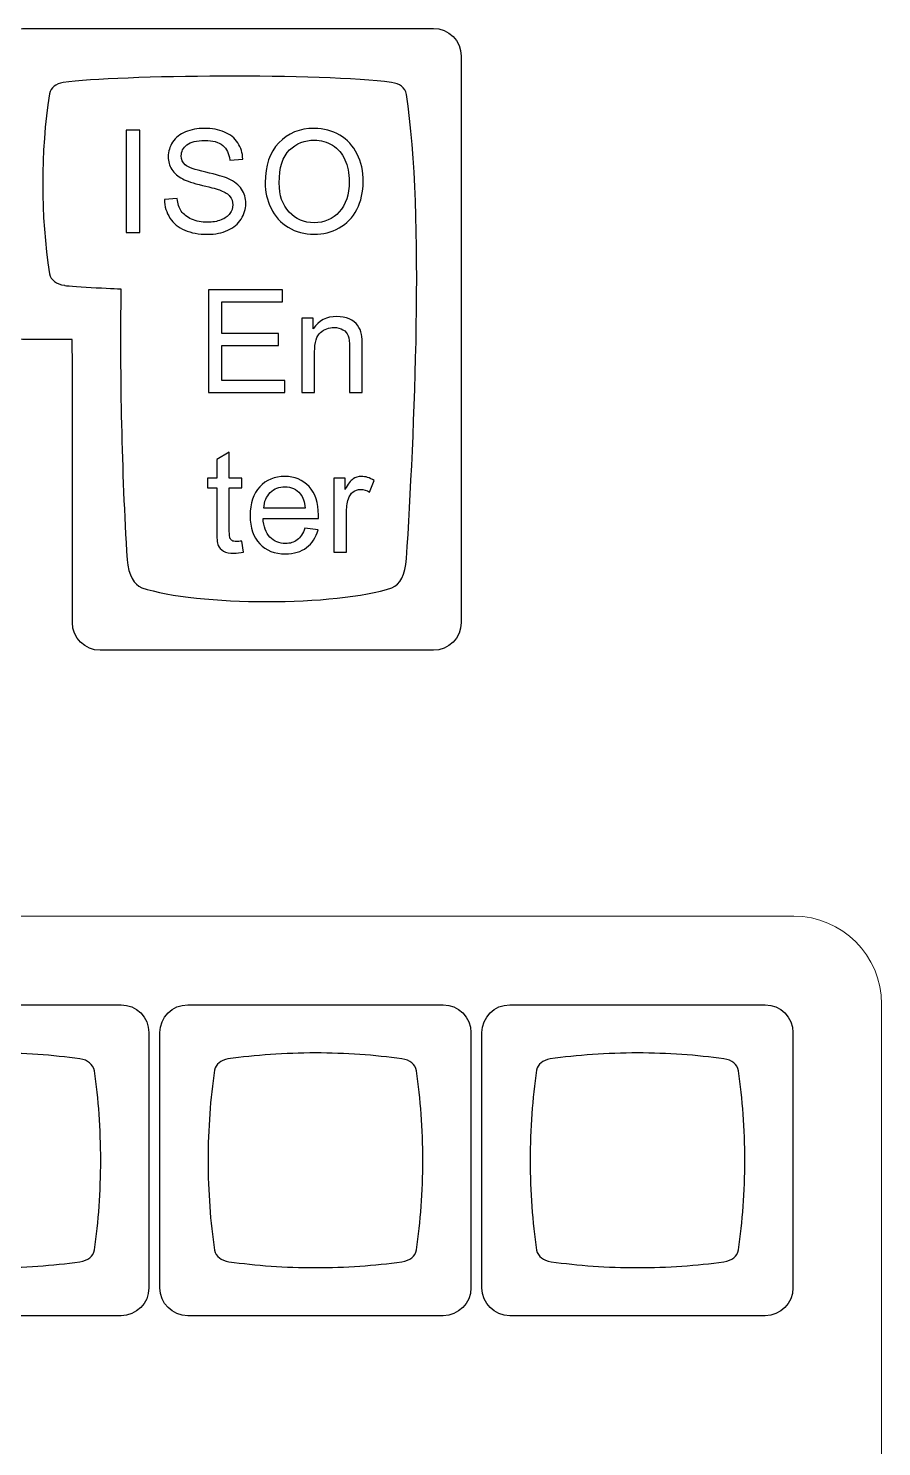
# Model space of a CAD drawing. Header units: millimetres. Extents: x -493 to 473, y -489 to 489.
# Drawn here: x -102.8 to -52.3, y 365 to 448.9 of the extents above; entities that cross this region are included whole.
import ezdxf

# ---------------------------------------------------------------- set-up
doc = ezdxf.new("R2010")
doc.units = ezdxf.units.MM
doc.header["$MEASUREMENT"] = 0
doc.layers.add('Layer 1', color=7, linetype='Continuous')

msp = doc.modelspace()

# ---------------------------------------------------------------- linework, layer by layer
at = {"layer": 'Layer 1', "color": 169}
for points, knots in [([(-98.5545, 412.1147), (-98.5545, 412.1147), (-78.8471, 412.1147), (-78.8471, 412.1147), (-78.8471, 412.1147), (-77.9416, 412.1147), (-77.2008, 412.8555), (-77.2008, 413.761), (-77.2008, 413.761), (-77.2008, 424.9301), (-77.2008, 436.0993), (-77.2008, 447.2684), (-77.2008, 447.2684), (-77.2008, 448.1739), (-77.9417, 448.9147), (-78.8471, 448.9147), (-78.8471, 448.9147), (-78.8471, 448.9147), (-103.1545, 448.9147), (-103.1545, 448.9147), (-103.1545, 448.9147), (-104.0599, 448.9147), (-104.8008, 448.1739), (-104.8008, 447.2684), (-104.8008, 447.2684), (-104.8008, 447.2684), (-104.8008, 432.161), (-104.8008, 432.161), (-104.8008, 432.161), (-104.8008, 431.2561), (-104.0598, 430.5155), (-103.1545, 430.5147), (-103.1545, 430.5147), (-103.1545, 430.5147), (-100.2069, 430.5117), (-100.2069, 430.5117), (-100.2069, 430.5117), (-100.2069, 430.5117), (-100.2008, 428.8684), (-100.2008, 428.8684), (-100.2008, 428.8684), (-100.2008, 428.8684), (-100.2008, 413.761), (-100.2008, 413.761), (-100.2008, 413.761), (-100.2008, 412.8556), (-99.46, 412.1147), (-98.5545, 412.1147)], [0, 0, 0, 0, 0.0769231, 0.0769231, 0.0769231, 0.0769231, 0.1538462, 0.1538462, 0.1538462, 0.1538462, 0.2307692, 0.2307692, 0.2307692, 0.2307692, 0.3076923, 0.3076923, 0.3076923, 0.3076923, 0.3846154, 0.3846154, 0.3846154, 0.3846154, 0.4615385, 0.4615385, 0.4615385, 0.4615385, 0.5384615, 0.5384615, 0.5384615, 0.5384615, 0.6153846, 0.6153846, 0.6153846, 0.6153846, 0.6923077, 0.6923077, 0.6923077, 0.6923077, 0.7692308, 0.7692308, 0.7692308, 0.7692308, 0.8461538, 0.8461538, 0.8461538, 0.8461538, 1, 1, 1, 1]), ([(-112.4286, 372.7402), (-112.4286, 372.7402), (-97.3212, 372.7402), (-97.3212, 372.7402), (-97.3212, 372.7402), (-96.4157, 372.7402), (-95.6749, 373.481), (-95.6749, 374.3865), (-95.6749, 374.3865), (-95.6749, 374.3865), (-95.6749, 389.4939), (-95.6749, 389.4939), (-95.6749, 389.4939), (-95.6749, 390.3994), (-96.4157, 391.1402), (-97.3212, 391.1402), (-97.3212, 391.1402), (-97.3212, 391.1402), (-112.4286, 391.1402), (-112.4286, 391.1402), (-112.4286, 391.1402), (-113.3341, 391.1402), (-114.0749, 390.3994), (-114.0749, 389.4939), (-114.0749, 389.4939), (-114.0749, 389.4939), (-114.0749, 374.3865), (-114.0749, 374.3865), (-114.0749, 374.3865), (-114.0749, 373.481), (-113.3341, 372.7402), (-112.4286, 372.7402)], [0, 0, 0, 0, 0.1111111, 0.1111111, 0.1111111, 0.1111111, 0.2222222, 0.2222222, 0.2222222, 0.2222222, 0.3333333, 0.3333333, 0.3333333, 0.3333333, 0.4444444, 0.4444444, 0.4444444, 0.4444444, 0.5555556, 0.5555556, 0.5555556, 0.5555556, 0.6666667, 0.6666667, 0.6666667, 0.6666667, 0.7777778, 0.7777778, 0.7777778, 0.7777778, 1, 1, 1, 1]), ([(-93.3786, 372.7402), (-93.3786, 372.7402), (-78.2712, 372.7402), (-78.2712, 372.7402), (-78.2712, 372.7402), (-77.3657, 372.7402), (-76.6249, 373.481), (-76.6249, 374.3865), (-76.6249, 374.3865), (-76.6249, 374.3865), (-76.6249, 389.4939), (-76.6249, 389.4939), (-76.6249, 389.4939), (-76.6249, 390.3994), (-77.3657, 391.1402), (-78.2712, 391.1402), (-78.2712, 391.1402), (-78.2712, 391.1402), (-93.3786, 391.1402), (-93.3786, 391.1402), (-93.3786, 391.1402), (-94.2841, 391.1402), (-95.0249, 390.3994), (-95.0249, 389.4939), (-95.0249, 389.4939), (-95.0249, 389.4939), (-95.0249, 374.3865), (-95.0249, 374.3865), (-95.0249, 374.3865), (-95.0249, 373.481), (-94.2841, 372.7402), (-93.3786, 372.7402)], [0, 0, 0, 0, 0.1111111, 0.1111111, 0.1111111, 0.1111111, 0.2222222, 0.2222222, 0.2222222, 0.2222222, 0.3333333, 0.3333333, 0.3333333, 0.3333333, 0.4444444, 0.4444444, 0.4444444, 0.4444444, 0.5555556, 0.5555556, 0.5555556, 0.5555556, 0.6666667, 0.6666667, 0.6666667, 0.6666667, 0.7777778, 0.7777778, 0.7777778, 0.7777778, 1, 1, 1, 1]), ([(-74.3286, 372.7402), (-74.3286, 372.7402), (-59.2212, 372.7402), (-59.2212, 372.7402), (-59.2212, 372.7402), (-58.3157, 372.7402), (-57.5749, 373.481), (-57.5749, 374.3865), (-57.5749, 374.3865), (-57.5749, 374.3865), (-57.5749, 389.4939), (-57.5749, 389.4939), (-57.5749, 389.4939), (-57.5749, 390.3994), (-58.3157, 391.1402), (-59.2212, 391.1402), (-59.2212, 391.1402), (-59.2212, 391.1402), (-74.3286, 391.1402), (-74.3286, 391.1402), (-74.3286, 391.1402), (-75.2341, 391.1402), (-75.9749, 390.3994), (-75.9749, 389.4939), (-75.9749, 389.4939), (-75.9749, 389.4939), (-75.9749, 374.3865), (-75.9749, 374.3865), (-75.9749, 374.3865), (-75.9749, 373.481), (-75.2341, 372.7402), (-74.3286, 372.7402)], [0, 0, 0, 0, 0.1111111, 0.1111111, 0.1111111, 0.1111111, 0.2222222, 0.2222222, 0.2222222, 0.2222222, 0.3333333, 0.3333333, 0.3333333, 0.3333333, 0.4444444, 0.4444444, 0.4444444, 0.4444444, 0.5555556, 0.5555556, 0.5555556, 0.5555556, 0.6666667, 0.6666667, 0.6666667, 0.6666667, 0.7777778, 0.7777778, 0.7777778, 0.7777778, 1, 1, 1, 1])]:
    msp.add_open_spline(points, degree=3, knots=knots, dxfattribs=at)
at = {"layer": 'Layer 1', "color": 159}
for points, knots in [([(-96.0907, 415.8199), (-96.0907, 415.8199), (-96.0907, 415.821), (-96.0907, 415.821), (-96.0907, 415.821), (-96.573, 415.9944), (-96.8659, 416.5372), (-96.9637, 417.4774), (-96.9637, 417.4774), (-97.2909, 422.8085), (-97.4009, 428.1615), (-97.3315, 433.5024), (-97.3315, 433.5024), (-97.546, 433.5106), (-100.6886, 433.652), (-100.6762, 433.7141), (-100.6762, 433.7141), (-101.1641, 433.7849), (-101.4604, 434.0066), (-101.5592, 434.3905), (-101.5592, 434.3905), (-102.0862, 437.8569), (-102.087, 441.5787), (-101.5612, 445.0452), (-101.5612, 445.0452), (-101.4657, 445.4121), (-101.1892, 445.63), (-100.7366, 445.7093), (-100.7366, 445.7093), (-97.49, 446.1567), (-85.347, 446.2647), (-81.3285, 445.716), (-81.3285, 445.716), (-81.3285, 445.716), (-81.3285, 445.716), (-81.3285, 445.716), (-81.3285, 445.716), (-80.8264, 445.6431), (-80.5273, 445.4105), (-80.4372, 445.0058), (-80.4372, 445.0058), (-79.344, 437.7604), (-79.9852, 424.8834), (-80.4305, 417.5529), (-80.4305, 417.5529), (-80.5191, 416.563), (-80.8142, 415.9939), (-81.3095, 415.8156), (-81.3095, 415.8156), (-84.5577, 414.7204), (-92.8438, 414.7219), (-96.0907, 415.8199)], [0, 0, 0, 0, 0.0714286, 0.0714286, 0.0714286, 0.0714286, 0.1428571, 0.1428571, 0.1428571, 0.1428571, 0.2142857, 0.2142857, 0.2142857, 0.2142857, 0.2857143, 0.2857143, 0.2857143, 0.2857143, 0.3571429, 0.3571429, 0.3571429, 0.3571429, 0.4285714, 0.4285714, 0.4285714, 0.4285714, 0.5, 0.5, 0.5, 0.5, 0.5714286, 0.5714286, 0.5714286, 0.5714286, 0.6428571, 0.6428571, 0.6428571, 0.6428571, 0.7142857, 0.7142857, 0.7142857, 0.7142857, 0.7857143, 0.7857143, 0.7857143, 0.7857143, 0.8571429, 0.8571429, 0.8571429, 0.8571429, 1, 1, 1, 1]), ([(-104.8747, 388.2897), (-103.0841, 388.2892), (-101.3642, 388.1663), (-99.762, 387.9408), (-99.762, 387.9408), (-99.762, 387.9408), (-99.762, 387.9407), (-99.762, 387.9407), (-99.762, 387.9407), (-99.2752, 387.8678), (-98.9853, 387.6352), (-98.8981, 387.2305), (-98.8981, 387.2305), (-98.6561, 385.5776), (-98.5238, 383.796), (-98.5234, 381.9382), (-98.5234, 381.9382), (-98.5229, 380.0805), (-98.6544, 378.2989), (-98.8956, 376.646), (-98.8956, 376.646), (-98.9826, 376.2418), (-99.2719, 376.0094), (-99.7576, 375.9365), (-99.7576, 375.9365), (-101.3601, 375.7116), (-103.0805, 375.5894), (-104.8718, 375.5898), (-104.8718, 375.5898), (-106.6636, 375.5902), (-108.3846, 375.7134), (-109.9876, 375.9392), (-109.9876, 375.9392), (-109.9876, 375.9392), (-109.9875, 375.9396), (-109.9875, 375.9396), (-109.9875, 375.9396), (-110.4605, 376.0104), (-110.7477, 376.2321), (-110.8436, 376.6161), (-110.8436, 376.6161), (-111.0886, 378.2782), (-111.2227, 380.0711), (-111.2231, 381.9412), (-111.2231, 381.9412), (-111.2236, 383.813), (-111.0901, 385.6074), (-110.8455, 387.2707), (-110.8455, 387.2707), (-110.7529, 387.6376), (-110.4849, 387.8556), (-110.0461, 387.9348), (-110.0461, 387.9348), (-108.4274, 388.1649), (-106.6873, 388.2901), (-104.8747, 388.2897)], [0, 0, 0, 0, 0.0666667, 0.0666667, 0.0666667, 0.0666667, 0.1333333, 0.1333333, 0.1333333, 0.1333333, 0.2, 0.2, 0.2, 0.2, 0.2666667, 0.2666667, 0.2666667, 0.2666667, 0.3333333, 0.3333333, 0.3333333, 0.3333333, 0.4, 0.4, 0.4, 0.4, 0.4666667, 0.4666667, 0.4666667, 0.4666667, 0.5333333, 0.5333333, 0.5333333, 0.5333333, 0.6, 0.6, 0.6, 0.6, 0.6666667, 0.6666667, 0.6666667, 0.6666667, 0.7333333, 0.7333333, 0.7333333, 0.7333333, 0.8, 0.8, 0.8, 0.8, 0.8666667, 0.8666667, 0.8666667, 0.8666667, 1, 1, 1, 1]), ([(-85.8247, 388.2897), (-84.0341, 388.2892), (-82.3142, 388.1663), (-80.712, 387.9408), (-80.712, 387.9408), (-80.712, 387.9408), (-80.712, 387.9407), (-80.712, 387.9407), (-80.712, 387.9407), (-80.2252, 387.8678), (-79.9353, 387.6352), (-79.8481, 387.2305), (-79.8481, 387.2305), (-79.6061, 385.5776), (-79.4738, 383.796), (-79.4734, 381.9382), (-79.4734, 381.9382), (-79.4729, 380.0805), (-79.6044, 378.2989), (-79.8456, 376.646), (-79.8456, 376.646), (-79.9326, 376.2418), (-80.2219, 376.0094), (-80.7076, 375.9365), (-80.7076, 375.9365), (-82.3101, 375.7116), (-84.0305, 375.5894), (-85.8218, 375.5898), (-85.8218, 375.5898), (-87.6136, 375.5902), (-89.3346, 375.7134), (-90.9376, 375.9392), (-90.9376, 375.9392), (-90.9376, 375.9392), (-90.9375, 375.9396), (-90.9375, 375.9396), (-90.9375, 375.9396), (-91.4105, 376.0104), (-91.6977, 376.2321), (-91.7936, 376.6161), (-91.7936, 376.6161), (-92.0386, 378.2782), (-92.1727, 380.0711), (-92.1731, 381.9412), (-92.1731, 381.9412), (-92.1736, 383.813), (-92.0401, 385.6074), (-91.7955, 387.2707), (-91.7955, 387.2707), (-91.7029, 387.6376), (-91.4349, 387.8556), (-90.9961, 387.9348), (-90.9961, 387.9348), (-89.3774, 388.1649), (-87.6373, 388.2901), (-85.8247, 388.2897)], [0, 0, 0, 0, 0.0666667, 0.0666667, 0.0666667, 0.0666667, 0.1333333, 0.1333333, 0.1333333, 0.1333333, 0.2, 0.2, 0.2, 0.2, 0.2666667, 0.2666667, 0.2666667, 0.2666667, 0.3333333, 0.3333333, 0.3333333, 0.3333333, 0.4, 0.4, 0.4, 0.4, 0.4666667, 0.4666667, 0.4666667, 0.4666667, 0.5333333, 0.5333333, 0.5333333, 0.5333333, 0.6, 0.6, 0.6, 0.6, 0.6666667, 0.6666667, 0.6666667, 0.6666667, 0.7333333, 0.7333333, 0.7333333, 0.7333333, 0.8, 0.8, 0.8, 0.8, 0.8666667, 0.8666667, 0.8666667, 0.8666667, 1, 1, 1, 1]), ([(-66.7747, 388.2897), (-64.9841, 388.2892), (-63.2642, 388.1663), (-61.662, 387.9408), (-61.662, 387.9408), (-61.662, 387.9408), (-61.662, 387.9407), (-61.662, 387.9407), (-61.662, 387.9407), (-61.1752, 387.8678), (-60.8853, 387.6352), (-60.7981, 387.2305), (-60.7981, 387.2305), (-60.5561, 385.5776), (-60.4238, 383.796), (-60.4234, 381.9382), (-60.4234, 381.9382), (-60.4229, 380.0805), (-60.5544, 378.2989), (-60.7956, 376.646), (-60.7956, 376.646), (-60.8826, 376.2418), (-61.1719, 376.0094), (-61.6576, 375.9365), (-61.6576, 375.9365), (-63.2601, 375.7116), (-64.9805, 375.5894), (-66.7718, 375.5898), (-66.7718, 375.5898), (-68.5636, 375.5902), (-70.2846, 375.7134), (-71.8876, 375.9392), (-71.8876, 375.9392), (-71.8876, 375.9392), (-71.8875, 375.9396), (-71.8875, 375.9396), (-71.8875, 375.9396), (-72.3605, 376.0104), (-72.6477, 376.2321), (-72.7436, 376.6161), (-72.7436, 376.6161), (-72.9886, 378.2782), (-73.1227, 380.0711), (-73.1231, 381.9412), (-73.1231, 381.9412), (-73.1236, 383.813), (-72.9901, 385.6074), (-72.7455, 387.2707), (-72.7455, 387.2707), (-72.6529, 387.6376), (-72.3849, 387.8556), (-71.9461, 387.9348), (-71.9461, 387.9348), (-70.3274, 388.1649), (-68.5873, 388.2901), (-66.7747, 388.2897)], [0, 0, 0, 0, 0.0666667, 0.0666667, 0.0666667, 0.0666667, 0.1333333, 0.1333333, 0.1333333, 0.1333333, 0.2, 0.2, 0.2, 0.2, 0.2666667, 0.2666667, 0.2666667, 0.2666667, 0.3333333, 0.3333333, 0.3333333, 0.3333333, 0.4, 0.4, 0.4, 0.4, 0.4666667, 0.4666667, 0.4666667, 0.4666667, 0.5333333, 0.5333333, 0.5333333, 0.5333333, 0.6, 0.6, 0.6, 0.6, 0.6666667, 0.6666667, 0.6666667, 0.6666667, 0.7333333, 0.7333333, 0.7333333, 0.7333333, 0.8, 0.8, 0.8, 0.8, 0.8666667, 0.8666667, 0.8666667, 0.8666667, 1, 1, 1, 1])]:
    msp.add_open_spline(points, degree=3, knots=knots, dxfattribs=at)
at = {"layer": 'Layer 1', "color": 132}
for points, knots in [([(-97.0114, 436.8329), (-97.0114, 436.8329), (-97.0114, 442.895), (-97.0114, 442.895), (-97.0114, 442.895), (-97.0114, 442.895), (-96.2071, 442.895), (-96.2071, 442.895), (-96.2071, 442.895), (-96.2071, 442.895), (-96.2071, 436.8329), (-96.2071, 436.8329), (-96.2071, 436.8329), (-96.2071, 436.8329), (-97.0114, 436.8329), (-97.0114, 436.8329)], [0, 0, 0, 0, 0.2, 0.2, 0.2, 0.2, 0.4, 0.4, 0.4, 0.4, 0.6, 0.6, 0.6, 0.6, 1, 1, 1, 1]), ([(-94.7593, 438.7802), (-94.7593, 438.7802), (-94.0058, 438.848), (-94.0058, 438.848), (-94.0058, 438.848), (-93.9705, 438.5432), (-93.8873, 438.2934), (-93.756, 438.0972), (-93.756, 438.0972), (-93.6248, 437.9025), (-93.4216, 437.7445), (-93.1464, 437.6231), (-93.1464, 437.6231), (-92.8713, 437.5032), (-92.5608, 437.4425), (-92.2165, 437.4425), (-92.2165, 437.4425), (-91.9103, 437.4425), (-91.6408, 437.4877), (-91.4066, 437.5794), (-91.4066, 437.5794), (-91.1723, 437.6711), (-90.9988, 437.7967), (-90.8845, 437.9561), (-90.8845, 437.9561), (-90.7702, 438.1156), (-90.7123, 438.2892), (-90.7123, 438.4754), (-90.7123, 438.4754), (-90.7123, 438.6645), (-90.7673, 438.8296), (-90.8774, 438.9721), (-90.8774, 438.9721), (-90.9875, 439.1132), (-91.1695, 439.2318), (-91.4235, 439.3291), (-91.4235, 439.3291), (-91.5858, 439.3912), (-91.9456, 439.49), (-92.503, 439.6241), (-92.503, 439.6241), (-93.0604, 439.7581), (-93.4498, 439.8837), (-93.6728, 440.0022), (-93.6728, 440.0022), (-93.9621, 440.1546), (-94.1766, 440.3437), (-94.3177, 440.5681), (-94.3177, 440.5681), (-94.4602, 440.7924), (-94.5307, 441.045), (-94.5307, 441.323), (-94.5307, 441.323), (-94.5307, 441.6306), (-94.4432, 441.9171), (-94.2697, 442.1824), (-94.2697, 442.1824), (-94.0961, 442.4491), (-93.8435, 442.6509), (-93.5091, 442.7892), (-93.5091, 442.7892), (-93.1761, 442.9274), (-92.805, 442.9966), (-92.3972, 442.9966), (-92.3972, 442.9966), (-91.9484, 442.9966), (-91.5519, 442.9246), (-91.209, 442.7793), (-91.209, 442.7793), (-90.8661, 442.6353), (-90.6022, 442.4223), (-90.4174, 442.14), (-90.4174, 442.14), (-90.2325, 441.8592), (-90.1338, 441.5403), (-90.1196, 441.1847), (-90.1196, 441.1847), (-90.1196, 441.1847), (-90.8901, 441.1255), (-90.8901, 441.1255), (-90.8901, 441.1255), (-90.931, 441.5079), (-91.0707, 441.7972), (-91.3092, 441.9919), (-91.3092, 441.9919), (-91.5477, 442.188), (-91.9004, 442.2854), (-92.3661, 442.2854), (-92.3661, 442.2854), (-92.8515, 442.2854), (-93.2057, 442.1965), (-93.4273, 442.0187), (-93.4273, 442.0187), (-93.6488, 441.8409), (-93.7603, 441.6264), (-93.7603, 441.3752), (-93.7603, 441.3752), (-93.7603, 441.1579), (-93.6813, 440.9787), (-93.5246, 440.8376), (-93.5246, 440.8376), (-93.3694, 440.6979), (-92.9672, 440.5526), (-92.3153, 440.4058), (-92.3153, 440.4058), (-91.6634, 440.2576), (-91.2161, 440.1292), (-90.9734, 440.0192), (-90.9734, 440.0192), (-90.622, 439.8569), (-90.3609, 439.6523), (-90.193, 439.4025), (-90.193, 439.4025), (-90.0251, 439.1542), (-89.9418, 438.8677), (-89.9418, 438.5432), (-89.9418, 438.5432), (-89.9418, 438.22), (-90.0336, 437.918), (-90.2184, 437.633), (-90.2184, 437.633), (-90.4033, 437.348), (-90.6671, 437.1264), (-91.0129, 436.9684), (-91.0129, 436.9684), (-91.3586, 436.8103), (-91.7466, 436.7313), (-92.1798, 436.7313), (-92.1798, 436.7313), (-92.7274, 436.7313), (-93.186, 436.8117), (-93.5557, 436.9712), (-93.5557, 436.9712), (-93.9268, 437.1306), (-94.2161, 437.3705), (-94.4263, 437.6923), (-94.4263, 437.6923), (-94.638, 438.0126), (-94.748, 438.3752), (-94.7593, 438.7802)], [0, 0, 0, 0, 0.0277778, 0.0277778, 0.0277778, 0.0277778, 0.0555556, 0.0555556, 0.0555556, 0.0555556, 0.0833333, 0.0833333, 0.0833333, 0.0833333, 0.1111111, 0.1111111, 0.1111111, 0.1111111, 0.1388889, 0.1388889, 0.1388889, 0.1388889, 0.1666667, 0.1666667, 0.1666667, 0.1666667, 0.1944444, 0.1944444, 0.1944444, 0.1944444, 0.2222222, 0.2222222, 0.2222222, 0.2222222, 0.25, 0.25, 0.25, 0.25, 0.2777778, 0.2777778, 0.2777778, 0.2777778, 0.3055556, 0.3055556, 0.3055556, 0.3055556, 0.3333333, 0.3333333, 0.3333333, 0.3333333, 0.3611111, 0.3611111, 0.3611111, 0.3611111, 0.3888889, 0.3888889, 0.3888889, 0.3888889, 0.4166667, 0.4166667, 0.4166667, 0.4166667, 0.4444444, 0.4444444, 0.4444444, 0.4444444, 0.4722222, 0.4722222, 0.4722222, 0.4722222, 0.5, 0.5, 0.5, 0.5, 0.5277778, 0.5277778, 0.5277778, 0.5277778, 0.5555556, 0.5555556, 0.5555556, 0.5555556, 0.5833333, 0.5833333, 0.5833333, 0.5833333, 0.6111111, 0.6111111, 0.6111111, 0.6111111, 0.6388889, 0.6388889, 0.6388889, 0.6388889, 0.6666667, 0.6666667, 0.6666667, 0.6666667, 0.6944444, 0.6944444, 0.6944444, 0.6944444, 0.7222222, 0.7222222, 0.7222222, 0.7222222, 0.75, 0.75, 0.75, 0.75, 0.7777778, 0.7777778, 0.7777778, 0.7777778, 0.8055556, 0.8055556, 0.8055556, 0.8055556, 0.8333333, 0.8333333, 0.8333333, 0.8333333, 0.8611111, 0.8611111, 0.8611111, 0.8611111, 0.8888889, 0.8888889, 0.8888889, 0.8888889, 0.9166667, 0.9166667, 0.9166667, 0.9166667, 0.9444444, 0.9444444, 0.9444444, 0.9444444, 1, 1, 1, 1]), ([(-88.7974, 439.7835), (-88.7974, 440.7882), (-88.5265, 441.5756), (-87.986, 442.1443), (-87.986, 442.1443), (-87.4456, 442.713), (-86.7485, 442.9966), (-85.8934, 442.9966), (-85.8934, 442.9966), (-85.3332, 442.9966), (-84.8294, 442.8625), (-84.3792, 442.5958), (-84.3792, 442.5958), (-83.9305, 442.3291), (-83.5876, 441.9566), (-83.352, 441.4782), (-83.352, 441.4782), (-83.1163, 441.0013), (-82.9978, 440.4594), (-82.9978, 439.8541), (-82.9978, 439.8541), (-82.9978, 439.2402), (-83.122, 438.6899), (-83.3703, 438.2059), (-83.3703, 438.2059), (-83.6187, 437.7205), (-83.97, 437.3536), (-84.4244, 437.1052), (-84.4244, 437.1052), (-84.8802, 436.8555), (-85.3713, 436.7313), (-85.8976, 436.7313), (-85.8976, 436.7313), (-86.4691, 436.7313), (-86.9785, 436.8696), (-87.4286, 437.1448), (-87.4286, 437.1448), (-87.8774, 437.4199), (-88.2189, 437.7953), (-88.4503, 438.2722), (-88.4503, 438.2722), (-88.6817, 438.7478), (-88.7974, 439.2515), (-88.7974, 439.7835)], [0, 0, 0, 0, 0.0833333, 0.0833333, 0.0833333, 0.0833333, 0.1666667, 0.1666667, 0.1666667, 0.1666667, 0.25, 0.25, 0.25, 0.25, 0.3333333, 0.3333333, 0.3333333, 0.3333333, 0.4166667, 0.4166667, 0.4166667, 0.4166667, 0.5, 0.5, 0.5, 0.5, 0.5833333, 0.5833333, 0.5833333, 0.5833333, 0.6666667, 0.6666667, 0.6666667, 0.6666667, 0.75, 0.75, 0.75, 0.75, 0.8333333, 0.8333333, 0.8333333, 0.8333333, 1, 1, 1, 1]), ([(-87.9677, 439.7694), (-87.9677, 439.0399), (-87.7715, 438.4655), (-87.3792, 438.0464), (-87.3792, 438.0464), (-86.987, 437.6273), (-86.4945, 437.4171), (-85.9018, 437.4171), (-85.9018, 437.4171), (-85.2979, 437.4171), (-84.8026, 437.6288), (-84.4117, 438.0521), (-84.4117, 438.0521), (-84.0222, 438.4754), (-83.8275, 439.0765), (-83.8275, 439.8555), (-83.8275, 439.8555), (-83.8275, 440.348), (-83.9108, 440.7783), (-84.0773, 441.1452), (-84.0773, 441.1452), (-84.2438, 441.5121), (-84.4879, 441.7972), (-84.8082, 441.9989), (-84.8082, 441.9989), (-85.13, 442.2007), (-85.4898, 442.3023), (-85.8891, 442.3023), (-85.8891, 442.3023), (-86.4564, 442.3023), (-86.9446, 442.1076), (-87.3538, 441.7181), (-87.3538, 441.7181), (-87.7631, 441.3287), (-87.9677, 440.6796), (-87.9677, 439.7694)], [0, 0, 0, 0, 0.1, 0.1, 0.1, 0.1, 0.2, 0.2, 0.2, 0.2, 0.3, 0.3, 0.3, 0.3, 0.4, 0.4, 0.4, 0.4, 0.5, 0.5, 0.5, 0.5, 0.6, 0.6, 0.6, 0.6, 0.7, 0.7, 0.7, 0.7, 0.8, 0.8, 0.8, 0.8, 1, 1, 1, 1]), ([(-92.1558, 427.3743), (-92.1558, 427.3743), (-92.1558, 433.4364), (-92.1558, 433.4364), (-92.1558, 433.4364), (-92.1558, 433.4364), (-87.7786, 433.4364), (-87.7786, 433.4364), (-87.7786, 433.4364), (-87.7786, 433.4364), (-87.7786, 432.7252), (-87.7786, 432.7252), (-87.7786, 432.7252), (-87.7786, 432.7252), (-91.3515, 432.7252), (-91.3515, 432.7252), (-91.3515, 432.7252), (-91.3515, 432.7252), (-91.3515, 430.8625), (-91.3515, 430.8625), (-91.3515, 430.8625), (-91.3515, 430.8625), (-88.0072, 430.8625), (-88.0072, 430.8625), (-88.0072, 430.8625), (-88.0072, 430.8625), (-88.0072, 430.1513), (-88.0072, 430.1513), (-88.0072, 430.1513), (-88.0072, 430.1513), (-91.3515, 430.1513), (-91.3515, 430.1513), (-91.3515, 430.1513), (-91.3515, 430.1513), (-91.3515, 428.0855), (-91.3515, 428.0855), (-91.3515, 428.0855), (-91.3515, 428.0855), (-87.6347, 428.0855), (-87.6347, 428.0855), (-87.6347, 428.0855), (-87.6347, 428.0855), (-87.6347, 427.3743), (-87.6347, 427.3743), (-87.6347, 427.3743), (-87.6347, 427.3743), (-92.1558, 427.3743), (-92.1558, 427.3743)], [0, 0, 0, 0, 0.0769231, 0.0769231, 0.0769231, 0.0769231, 0.1538462, 0.1538462, 0.1538462, 0.1538462, 0.2307692, 0.2307692, 0.2307692, 0.2307692, 0.3076923, 0.3076923, 0.3076923, 0.3076923, 0.3846154, 0.3846154, 0.3846154, 0.3846154, 0.4615385, 0.4615385, 0.4615385, 0.4615385, 0.5384615, 0.5384615, 0.5384615, 0.5384615, 0.6153846, 0.6153846, 0.6153846, 0.6153846, 0.6923077, 0.6923077, 0.6923077, 0.6923077, 0.7692308, 0.7692308, 0.7692308, 0.7692308, 0.8461538, 0.8461538, 0.8461538, 0.8461538, 1, 1, 1, 1]), ([(-86.6187, 427.3743), (-86.6187, 427.3743), (-86.6187, 431.7685), (-86.6187, 431.7685), (-86.6187, 431.7685), (-86.6187, 431.7685), (-85.9498, 431.7685), (-85.9498, 431.7685), (-85.9498, 431.7685), (-85.9498, 431.7685), (-85.9498, 431.1448), (-85.9498, 431.1448), (-85.9498, 431.1448), (-85.6281, 431.6231), (-85.1624, 431.8616), (-84.5543, 431.8616), (-84.5543, 431.8616), (-84.289, 431.8616), (-84.0463, 431.8136), (-83.8247, 431.7191), (-83.8247, 431.7191), (-83.6032, 431.6245), (-83.4367, 431.4989), (-83.3266, 431.3451), (-83.3266, 431.3451), (-83.2165, 431.1913), (-83.1389, 431.0079), (-83.0952, 430.7962), (-83.0952, 430.7962), (-83.0684, 430.6579), (-83.0543, 430.4166), (-83.0543, 430.0723), (-83.0543, 430.0723), (-83.0543, 430.0723), (-83.0543, 427.3743), (-83.0543, 427.3743), (-83.0543, 427.3743), (-83.0543, 427.3743), (-83.7993, 427.3743), (-83.7993, 427.3743), (-83.7993, 427.3743), (-83.7993, 427.3743), (-83.7993, 430.0441), (-83.7993, 430.0441), (-83.7993, 430.0441), (-83.7993, 430.3475), (-83.8275, 430.5747), (-83.8854, 430.7243), (-83.8854, 430.7243), (-83.9433, 430.8738), (-84.0463, 430.9938), (-84.193, 431.0841), (-84.193, 431.0841), (-84.3398, 431.173), (-84.5133, 431.2181), (-84.7109, 431.2181), (-84.7109, 431.2181), (-85.027, 431.2181), (-85.2993, 431.1179), (-85.5293, 430.9162), (-85.5293, 430.9162), (-85.7593, 430.7158), (-85.8736, 430.3334), (-85.8736, 429.7718), (-85.8736, 429.7718), (-85.8736, 429.7718), (-85.8736, 427.3743), (-85.8736, 427.3743), (-85.8736, 427.3743), (-85.8736, 427.3743), (-86.6187, 427.3743), (-86.6187, 427.3743)], [0, 0, 0, 0, 0.0526316, 0.0526316, 0.0526316, 0.0526316, 0.1052632, 0.1052632, 0.1052632, 0.1052632, 0.1578947, 0.1578947, 0.1578947, 0.1578947, 0.2105263, 0.2105263, 0.2105263, 0.2105263, 0.2631579, 0.2631579, 0.2631579, 0.2631579, 0.3157895, 0.3157895, 0.3157895, 0.3157895, 0.3684211, 0.3684211, 0.3684211, 0.3684211, 0.4210526, 0.4210526, 0.4210526, 0.4210526, 0.4736842, 0.4736842, 0.4736842, 0.4736842, 0.5263158, 0.5263158, 0.5263158, 0.5263158, 0.5789474, 0.5789474, 0.5789474, 0.5789474, 0.6315789, 0.6315789, 0.6315789, 0.6315789, 0.6842105, 0.6842105, 0.6842105, 0.6842105, 0.7368421, 0.7368421, 0.7368421, 0.7368421, 0.7894737, 0.7894737, 0.7894737, 0.7894737, 0.8421053, 0.8421053, 0.8421053, 0.8421053, 0.8947368, 0.8947368, 0.8947368, 0.8947368, 1, 1, 1, 1]), ([(-90.1733, 418.5803), (-90.1733, 418.5803), (-90.0717, 417.9228), (-90.0717, 417.9228), (-90.0717, 417.9228), (-90.2805, 417.879), (-90.4682, 417.8564), (-90.6319, 417.8564), (-90.6319, 417.8564), (-90.9014, 417.8564), (-91.1103, 417.8988), (-91.2598, 417.9848), (-91.2598, 417.9848), (-91.408, 418.0709), (-91.5124, 418.1824), (-91.5731, 418.3221), (-91.5731, 418.3221), (-91.6338, 418.4618), (-91.6634, 418.7553), (-91.6634, 419.2026), (-91.6634, 419.2026), (-91.6634, 419.2026), (-91.6634, 421.7341), (-91.6634, 421.7341), (-91.6634, 421.7341), (-91.6634, 421.7341), (-92.2137, 421.7341), (-92.2137, 421.7341), (-92.2137, 421.7341), (-92.2137, 421.7341), (-92.2137, 422.3099), (-92.2137, 422.3099), (-92.2137, 422.3099), (-92.2137, 422.3099), (-91.6634, 422.3099), (-91.6634, 422.3099), (-91.6634, 422.3099), (-91.6634, 422.3099), (-91.6634, 423.3964), (-91.6634, 423.3964), (-91.6634, 423.3964), (-91.6634, 423.3964), (-90.9183, 423.8437), (-90.9183, 423.8437), (-90.9183, 423.8437), (-90.9183, 423.8437), (-90.9183, 422.3099), (-90.9183, 422.3099), (-90.9183, 422.3099), (-90.9183, 422.3099), (-90.1733, 422.3099), (-90.1733, 422.3099), (-90.1733, 422.3099), (-90.1733, 422.3099), (-90.1733, 421.7341), (-90.1733, 421.7341), (-90.1733, 421.7341), (-90.1733, 421.7341), (-90.9183, 421.7341), (-90.9183, 421.7341), (-90.9183, 421.7341), (-90.9183, 421.7341), (-90.9183, 419.1603), (-90.9183, 419.1603), (-90.9183, 419.1603), (-90.9183, 418.9472), (-90.9056, 418.8103), (-90.8788, 418.7497), (-90.8788, 418.7497), (-90.8534, 418.689), (-90.8111, 418.641), (-90.7518, 418.6043), (-90.7518, 418.6043), (-90.6926, 418.569), (-90.6079, 418.5507), (-90.4978, 418.5507), (-90.4978, 418.5507), (-90.416, 418.5507), (-90.3073, 418.5606), (-90.1733, 418.5803)], [0, 0, 0, 0, 0.047619, 0.047619, 0.047619, 0.047619, 0.0952381, 0.0952381, 0.0952381, 0.0952381, 0.1428571, 0.1428571, 0.1428571, 0.1428571, 0.1904762, 0.1904762, 0.1904762, 0.1904762, 0.2380952, 0.2380952, 0.2380952, 0.2380952, 0.2857143, 0.2857143, 0.2857143, 0.2857143, 0.3333333, 0.3333333, 0.3333333, 0.3333333, 0.3809524, 0.3809524, 0.3809524, 0.3809524, 0.4285714, 0.4285714, 0.4285714, 0.4285714, 0.4761905, 0.4761905, 0.4761905, 0.4761905, 0.5238095, 0.5238095, 0.5238095, 0.5238095, 0.5714286, 0.5714286, 0.5714286, 0.5714286, 0.6190476, 0.6190476, 0.6190476, 0.6190476, 0.6666667, 0.6666667, 0.6666667, 0.6666667, 0.7142857, 0.7142857, 0.7142857, 0.7142857, 0.7619048, 0.7619048, 0.7619048, 0.7619048, 0.8095238, 0.8095238, 0.8095238, 0.8095238, 0.8571429, 0.8571429, 0.8571429, 0.8571429, 0.9047619, 0.9047619, 0.9047619, 0.9047619, 1, 1, 1, 1]), ([(-86.4409, 419.3381), (-86.4409, 419.3381), (-85.6705, 419.2365), (-85.6705, 419.2365), (-85.6705, 419.2365), (-85.7904, 418.7892), (-86.0148, 418.4406), (-86.3422, 418.1937), (-86.3422, 418.1937), (-86.6695, 417.9467), (-87.0872, 417.8226), (-87.5966, 417.8226), (-87.5966, 417.8226), (-88.2373, 417.8226), (-88.7453, 418.0201), (-89.1206, 418.4152), (-89.1206, 418.4152), (-89.496, 418.8089), (-89.6836, 419.3635), (-89.6836, 420.0761), (-89.6836, 420.0761), (-89.6836, 420.8127), (-89.4945, 421.3856), (-89.115, 421.792), (-89.115, 421.792), (-88.7354, 422.1998), (-88.2429, 422.403), (-87.6375, 422.403), (-87.6375, 422.403), (-87.0519, 422.403), (-86.5736, 422.204), (-86.2025, 421.8047), (-86.2025, 421.8047), (-85.8313, 421.4054), (-85.6451, 420.8437), (-85.6451, 420.1198), (-85.6451, 420.1198), (-85.6451, 420.0761), (-85.6465, 420.0098), (-85.6493, 419.9223), (-85.6493, 419.9223), (-85.6493, 419.9223), (-88.9216, 419.9223), (-88.9216, 419.9223), (-88.9216, 419.9223), (-88.8934, 419.4411), (-88.758, 419.0714), (-88.5124, 418.816), (-88.5124, 418.816), (-88.2683, 418.5606), (-87.9621, 418.4322), (-87.5966, 418.4322), (-87.5966, 418.4322), (-87.3243, 418.4322), (-87.0914, 418.5041), (-86.8995, 418.6481), (-86.8995, 418.6481), (-86.7062, 418.792), (-86.5538, 419.022), (-86.4409, 419.3381)], [0, 0, 0, 0, 0.0625, 0.0625, 0.0625, 0.0625, 0.125, 0.125, 0.125, 0.125, 0.1875, 0.1875, 0.1875, 0.1875, 0.25, 0.25, 0.25, 0.25, 0.3125, 0.3125, 0.3125, 0.3125, 0.375, 0.375, 0.375, 0.375, 0.4375, 0.4375, 0.4375, 0.4375, 0.5, 0.5, 0.5, 0.5, 0.5625, 0.5625, 0.5625, 0.5625, 0.625, 0.625, 0.625, 0.625, 0.6875, 0.6875, 0.6875, 0.6875, 0.75, 0.75, 0.75, 0.75, 0.8125, 0.8125, 0.8125, 0.8125, 0.875, 0.875, 0.875, 0.875, 1, 1, 1, 1]), ([(-84.7378, 417.9157), (-84.7378, 417.9157), (-84.7378, 422.3099), (-84.7378, 422.3099), (-84.7378, 422.3099), (-84.7378, 422.3099), (-84.0689, 422.3099), (-84.0689, 422.3099), (-84.0689, 422.3099), (-84.0689, 422.3099), (-84.0689, 421.6368), (-84.0689, 421.6368), (-84.0689, 421.6368), (-83.8982, 421.9486), (-83.7401, 422.1546), (-83.5948, 422.2534), (-83.5948, 422.2534), (-83.4494, 422.3536), (-83.29, 422.403), (-83.1164, 422.403), (-83.1164, 422.403), (-82.8652, 422.403), (-82.6098, 422.324), (-82.3502, 422.1673), (-82.3502, 422.1673), (-82.3502, 422.1673), (-82.6155, 421.4801), (-82.6155, 421.4801), (-82.6155, 421.4801), (-82.7961, 421.5817), (-82.9767, 421.6325), (-83.1573, 421.6325), (-83.1573, 421.6325), (-83.3196, 421.6325), (-83.465, 421.5831), (-83.5934, 421.4858), (-83.5934, 421.4858), (-83.7218, 421.3884), (-83.8135, 421.253), (-83.8685, 421.0794), (-83.8685, 421.0794), (-83.9518, 420.8155), (-83.9927, 420.5262), (-83.9927, 420.2116), (-83.9927, 420.2116), (-83.9927, 420.2116), (-83.9927, 417.9157), (-83.9927, 417.9157), (-83.9927, 417.9157), (-83.9927, 417.9157), (-84.7378, 417.9157), (-84.7378, 417.9157)], [0, 0, 0, 0, 0.0714286, 0.0714286, 0.0714286, 0.0714286, 0.1428571, 0.1428571, 0.1428571, 0.1428571, 0.2142857, 0.2142857, 0.2142857, 0.2142857, 0.2857143, 0.2857143, 0.2857143, 0.2857143, 0.3571429, 0.3571429, 0.3571429, 0.3571429, 0.4285714, 0.4285714, 0.4285714, 0.4285714, 0.5, 0.5, 0.5, 0.5, 0.5714286, 0.5714286, 0.5714286, 0.5714286, 0.6428571, 0.6428571, 0.6428571, 0.6428571, 0.7142857, 0.7142857, 0.7142857, 0.7142857, 0.7857143, 0.7857143, 0.7857143, 0.7857143, 0.8571429, 0.8571429, 0.8571429, 0.8571429, 1, 1, 1, 1]), ([(-88.8793, 420.5319), (-88.8793, 420.5319), (-86.4325, 420.5319), (-86.4325, 420.5319), (-86.4325, 420.5319), (-86.4649, 420.9016), (-86.5595, 421.1782), (-86.7133, 421.363), (-86.7133, 421.363), (-86.9489, 421.6495), (-87.2565, 421.7934), (-87.6333, 421.7934), (-87.6333, 421.7934), (-87.9748, 421.7934), (-88.2612, 421.6791), (-88.4941, 421.4505), (-88.4941, 421.4505), (-88.7255, 421.2219), (-88.8539, 420.9157), (-88.8793, 420.5319)], [0, 0, 0, 0, 0.1666667, 0.1666667, 0.1666667, 0.1666667, 0.3333333, 0.3333333, 0.3333333, 0.3333333, 0.5, 0.5, 0.5, 0.5, 0.6666667, 0.6666667, 0.6666667, 0.6666667, 1, 1, 1, 1])]:
    msp.add_open_spline(points, degree=3, knots=knots, dxfattribs=at)
at = {"layer": 'Layer 1', "color": 250, "lineweight": 18}
msp.add_open_spline([(-488.0992, 396.3856), (-488.0992, 396.3856), (-57.5314, 396.3856), (-57.5314, 396.3856), (-57.5314, 396.3856), (-54.6714, 396.3856), (-52.3315, 394.0457), (-52.3315, 391.1857), (-52.3315, 391.1857), (-52.3315, 391.1857), (-52.3315, 268.4484), (-52.3315, 268.4484), (-52.3315, 268.4484), (-52.3315, 265.5884), (-54.6714, 263.2485), (-57.5314, 263.2485), (-57.5314, 263.2485), (-57.5314, 263.2485), (-488.0992, 263.2485), (-488.0992, 263.2485), (-488.0992, 263.2485), (-490.9592, 263.2485), (-493.2991, 265.5884), (-493.2991, 268.4484), (-493.2991, 268.4484), (-493.2991, 268.4484), (-493.2991, 391.1857), (-493.2991, 391.1857), (-493.2991, 391.1857), (-493.2991, 394.0457), (-490.9592, 396.3856), (-488.0992, 396.3856)], degree=3, knots=[0, 0, 0, 0, 0.1111111, 0.1111111, 0.1111111, 0.1111111, 0.2222222, 0.2222222, 0.2222222, 0.2222222, 0.3333333, 0.3333333, 0.3333333, 0.3333333, 0.4444444, 0.4444444, 0.4444444, 0.4444444, 0.5555556, 0.5555556, 0.5555556, 0.5555556, 0.6666667, 0.6666667, 0.6666667, 0.6666667, 0.7777778, 0.7777778, 0.7777778, 0.7777778, 1, 1, 1, 1], dxfattribs=at)

doc.saveas('drawing.dxf')
